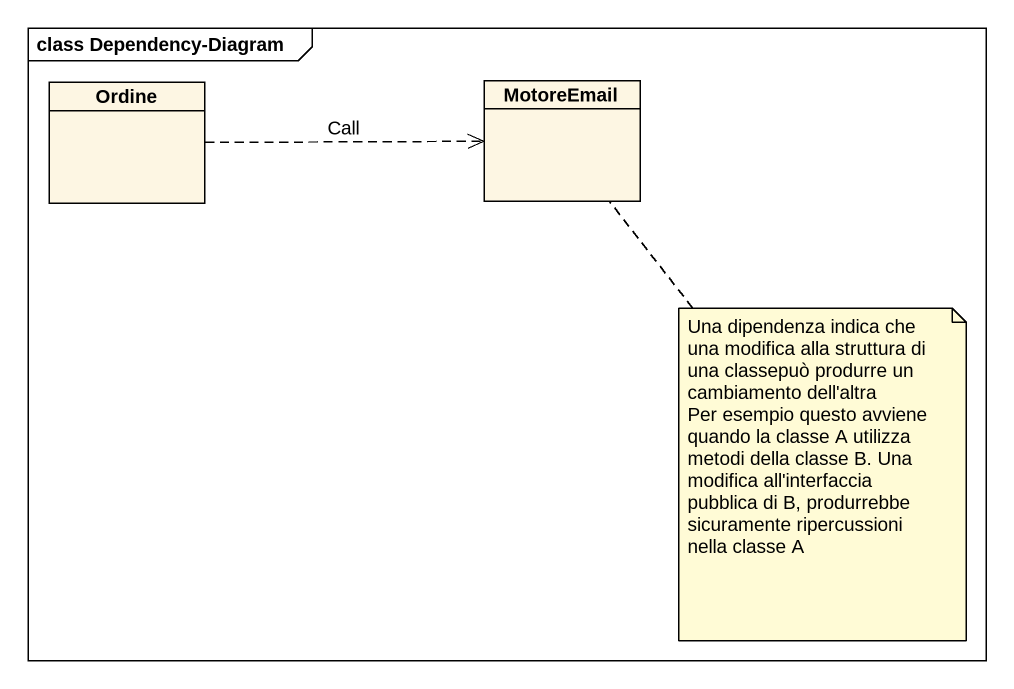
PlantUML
@startuml
mainframe class Dependency-Diagram
hide circle
hide empty members
class Ordine
class MotoreEmail
Ordine .right.> MotoreEmail : Call
note bottom of MotoreEmail
  Una dipendenza indica che una modifica alla struttura di una classepuò produrre un cambiamento dell'altra
  Per esempio questo avviene quando la classe A utilizza metodi della classe B. Una modifica all'interfaccia pubblica di B, produrrebbe sicuramente ripercussioni nella classe A
end note
@enduml
